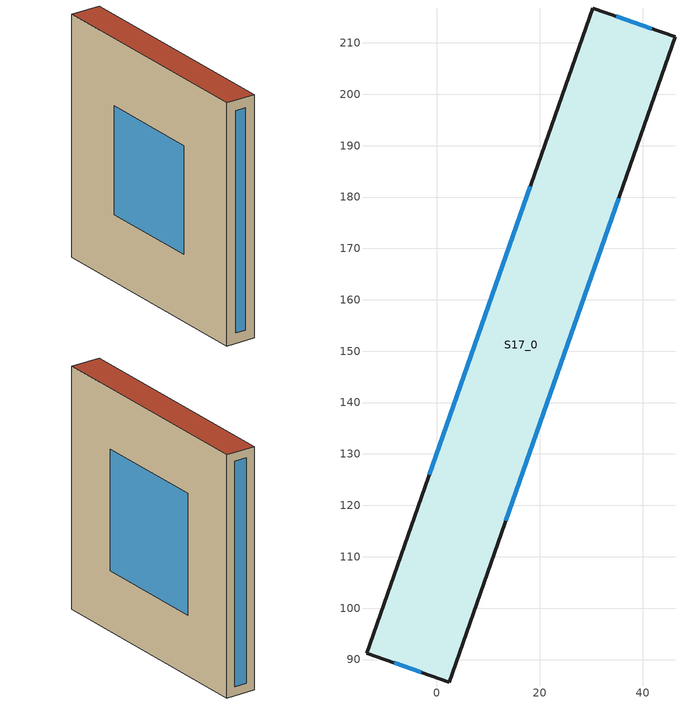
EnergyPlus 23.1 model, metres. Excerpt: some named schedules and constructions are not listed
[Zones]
S17_0
 floor ground (S17_0:f3UnderGroundSlabCF): -13.67,91.26 30.32,216.77 46.36,211.15 2.38,85.64 z-40.79
 wall outside (90.1-2019 Nonresidential CZ 0 Exterior Wall (Mass)): 46.36,211.15 30.32,216.77 -13.67,91.26 2.38,85.64 46.36,211.15 z-40.79:92.21
 window (90.1-2019 Nonresidential CZ 0 Glazing (Operable)): 41.8,212.75 34.88,215.18 z-35.96:87.37; -8.28,89.37 -3.01,87.52 z-35.08:86.5; 18.16,182.08 -1.51,125.95 z-4.03:55.45; 13.37,117.01 35.37,179.77 z-7.54:58.96
 roof outside (90.1-2019 Nonresidential CZ 0 Exterior Roof (Mass)): 30.32,216.77 -13.67,91.26 2.38,85.64 46.36,211.15 z92.21
[Schedule:Day:Hourly]
be5be84a-766d-401a-81e2-b4fcbafea855: Fraction, 1, 1, 1, 1, 1, 1, 0, 0, 1, 1, 1, 0, 0, 1, 1, 1, 1, 1, 1, 1, 1, 1, 1, 1
8712eee0-404e-4321-86fc-2fab5af1df95: Fraction, 1, 0, 0, 0, 0, 0, 1, 0, 0, 0, 0, 1, 1, 1, 1, 1, 1, 1, 1, 1, 1, 1, 1, 1
f50c5f85-8bf2-400d-995b-9f336467659d: Fraction, 1, 1, 1, 0, 1, 0, 0, 1, 1, 1, 1, 0, 1, 0, 0, 0, 0, 0, 0, 1, 1, 1, 1, 1
8efc6617-0a14-4e2a-ad5c-2a6064d475ce: Fraction, 1, 1, 1, 0, 0, 0, 1, 1, 1, 1, 1, 1, 0, 0, 0, 0, 1, 1, 1, 1, 1, 1, 1, 1
e9ffeb0e-5e74-460b-9b0d-1a75f276f782: Fraction, 1, 0, 0, 0, 0, 1, 0, 0, 1, 1, 1, 0, 0, 0, 0, 0, 0, 0, 0, 1, 1, 1, 1, 1
dd520b65-aea7-4648-80dd-9b3e181c3951: Fraction, 1, 1, 0, 0, 0, 1, 1, 0, 1, 1, 0, 0, 0, 0, 0, 0, 0, 0, 0, 0, 1, 1, 1, 1
ed2dd2a0-4705-45d9-b366-4dd800bf9cce: Fraction, 1, 1, 1, 1, 1, 1, 1, 0, 1, 1, 0, 0, 0, 0, 0, 0, 1, 0, 0, 0, 0, 0, 1, 1
b831ff56-2d01-488d-9154-288df4592700: Fraction, 1, 1, 1, 1, 1, 1, 1, 1, 1, 0, 1, 0, 0, 0, 1, 1, 1, 1, 1, 1, 1, 1, 0, 0
f29f44c4-4c75-40a4-9214-85368da843e1: Fraction, 0, 0, 0, 0, 0, 0, 0, 0, 0, 1, 0, 1, 1, 0, 1, 1, 1, 1, 1, 0, 1, 1, 1, 0
236b3a5a-3e62-4cd8-a473-3beb26d3bb48: Fraction, 0, 0, 0, 0, 0, 0, 0, 0, 1, 1, 1, 0, 0, 0, 1, 1, 0, 0, 1, 1, 1, 1, 1, 0
8f973ea8-d3f0-47fa-a712-8b8124f2095f: Fraction, 1, 1, 1, 1, 1, 1, 1, 1, 1, 1, 0, 1, 0, 0, 0, 1, 1, 1, 1, 1, 1, 1, 1, 1
e17d3aff-b1fd-4cc1-a7e0-ffb300b27aef: Fraction, 1, 0, 0, 0, 0, 0, 0, 0, 0, 1, 0, 0, 0, 0, 0, 1, 1, 1, 1, 0, 1, 0, 0, 0
f745b0d0-a055-482f-a1e4-9e99ad588fbd: Fraction, 1, 1, 1, 1, 0, 0, 0, 0, 0, 0, 0, 1, 1, 1, 1, 1, 1, 1, 0, 1, 1, 1, 1, 1
74e189e6-b24c-40f0-8b5c-6e5a5149dca1: Fraction, 1, 0, 1, 1, 0, 1, 1, 0, 1, 1, 0, 0, 0, 1, 1, 0, 1, 1, 1, 1, 1, 1, 1, 1
1c2463e0-c47e-4629-a3c2-c36db15e1af8: Fraction, 1, 1, 1, 1, 0, 0, 0, 0, 1, 1, 0, 0, 1, 1, 1, 1, 1, 1, 1, 1, 1, 1, 1, 1
50f5adca-142b-4f93-abbb-3dc690b59aa2: Fraction, 1, 1, 1, 1, 1, 0, 1, 1, 1, 0, 1, 0, 0, 0, 0, 0, 1, 1, 1, 1, 1, 1, 1, 0
985561fa-b3b8-4bb9-82db-366112689a19: Fraction, 0, 0, 0, 0, 0, 0, 0, 0, 1, 0, 0, 0, 0, 0, 0, 0, 1, 1, 1, 1, 1, 1, 1, 1
036ace8c-e2c6-4d0f-9ee7-9a7e737f3e99: Fraction, 1, 1, 1, 1, 1, 1, 1, 1, 1, 0, 0, 0, 0, 0, 0, 1, 1, 1, 1, 1, 1, 1, 1, 1
af250eb4-ab39-4f93-8ee1-c149dbe89c17: Fraction, 1, 0, 1, 1, 0, 0, 0, 0, 1, 0, 0, 0, 0, 0, 0, 0, 0, 0, 1, 1, 1, 1, 1, 1
1559ebaf-3d23-4139-b2e9-8c481f0e7c14: Fraction, 1, 1, 0, 0, 0, 0, 0, 0, 1, 1, 1, 1, 1, 0, 1, 0, 0, 1, 1, 1, 1, 1, 1, 1
e0aec5a3-1b72-4e6b-afbb-2fc763c44da1: Fraction, 1, 1, 0, 0, 0, 0, 0, 0, 0, 0, 1, 1, 1, 1, 1, 1, 1, 1, 1, 1, 0, 1, 1, 1
f4597424-6154-4ca2-96ff-321031db2599: Fraction, 0, 0, 0, 0, 0, 1, 1, 1, 1, 1, 1, 0, 0, 0, 0, 0, 0, 1, 1, 1, 1, 1, 1, 1
b671d1a5-2d69-4804-8a70-06291134641a: Fraction, 1, 0, 0, 0, 0, 0, 0, 1, 1, 1, 1, 1, 1, 1, 1, 1, 0, 0, 0, 0, 0, 0, 0, 0
3afea486-2583-4550-94fb-fdb7084e117b: Fraction, 1, 0, 1, 1, 0, 1, 1, 1, 1, 1, 1, 1, 0, 1, 1, 1, 1, 1, 1, 1, 1, 1, 1, 1
2c943585-45a3-44fd-9bfa-927e39befbb2: Fraction, 1, 0, 0, 0, 0, 0, 0, 0, 0, 0, 1, 1, 1, 1, 1, 0, 0, 1, 1, 1, 1, 1, 1, 1
f0d82c88-69e3-4069-81b6-852a321f0d2e: Fraction, 0, 0, 0, 1, 0, 0, 0, 0, 1, 1, 0, 0, 0, 0, 0, 0, 0, 0, 1, 1, 1, 1, 1, 1
8ad3db3a-c393-4c17-8ab3-9f8a9cd223e8: Fraction, 1, 0, 1, 1, 1, 1, 1, 1, 1, 1, 0, 1, 1, 1, 0, 0, 0, 0, 0, 1, 1, 1, 1, 0
64775ce5-51f6-479d-936c-666da4c0e263: Fraction, 0, 0, 0, 0, 0, 1, 0, 0, 0, 1, 1, 1, 1, 0, 0, 1, 1, 1, 1, 1, 1, 1, 1, 0
467233ab-17b9-46ed-b333-470cf25a3b61: Fraction, 0, 0, 0, 0, 0, 0, 1, 1, 1, 1, 1, 0, 0, 0, 0, 0, 0, 1, 1, 1, 1, 1, 1, 1
400fbd89-6a9a-4f3f-b961-96aebd289ffe: Fraction, 1, 0, 0, 0, 0, 0, 0, 1, 1, 1, 1, 0, 0, 0, 0, 1, 1, 1, 1, 1, 1, 1, 1, 1
f2f22715-208d-480c-bc34-0e05d9e07550: Fraction, 1, 1, 0, 0, 0, 0, 0, 1, 1, 1, 0, 0, 0, 0, 1, 1, 1, 1, 1, 1, 1, 1, 1, 1
d7d4fcac-1618-4ffc-910c-99a80cf8ea90: Fraction, 0, 0, 0, 0, 0, 0, 0, 1, 1, 0, 0, 0, 1, 1, 1, 1, 1, 1, 1, 1, 1, 1, 1, 1
6d467089-60c1-48d7-b5e6-d764d023333e: Fraction, 0, 0, 0, 0, 0, 0, 0, 0, 1, 0, 0, 1, 1, 1, 0, 0, 1, 1, 1, 1, 1, 1, 1, 1
e193737e-c004-4530-8a46-aeac849c8fda: Fraction, 1, 1, 1, 0, 0, 0, 1, 1, 1, 0, 0, 0, 0, 0, 0, 0, 0, 0, 1, 1, 1, 1, 1, 1
4fca6940-469e-4616-a284-faedae0a86b0: Fraction, 1, 1, 1, 1, 1, 1, 1, 0, 0, 0, 0, 1, 1, 1, 1, 1, 1, 1, 1, 1, 1, 1, 1, 0
933d718d-a17e-42a0-a095-e51b434c67a3: Fraction, 0, 0, 0, 0, 0, 0, 0, 0, 1, 1, 1, 0, 0, 0, 0, 1, 1, 1, 0, 0, 0, 0, 0, 0
e26969a6-b844-423a-8de8-f05bae88bc7f: Fraction, 0, 0, 0, 0, 0, 0, 0, 0, 0, 0, 0, 0, 0, 0, 0, 1, 1, 1, 1, 0, 0, 0, 1, 0
6f99fe73-5a6b-4cd7-9699-fe41b9b4fdb1: Fraction, 0, 0, 0, 0, 0, 0, 0, 0, 1, 1, 0, 0, 1, 0, 1, 1, 1, 1, 1, 1, 1, 1, 1, 0
d31861b0-2c0d-444b-bbe2-dcfba0b70559: Fraction, 0, 0, 0, 0, 0, 0, 0, 1, 1, 1, 0, 1, 1, 1, 1, 1, 1, 1, 1, 0, 0, 0, 0, 0
44c12b3d-d4a0-473f-af46-3b3ba23a5a72: Fraction, 0, 0, 0, 0, 0, 1, 1, 1, 1, 1, 0, 0, 0, 0, 0, 0, 0, 1, 1, 1, 1, 1, 1, 1
edb50731-ecd9-4187-b2f2-7591e84682a3: Fraction, 0, 0, 0, 0, 0, 0, 0, 0, 0, 0, 1, 1, 1, 1, 1, 1, 0, 1, 1, 1, 1, 1, 1, 1
dbdb7627-30c7-42a3-b13c-dc2dc4ad6f68: Fraction, 0, 0, 0, 0, 0, 0, 0, 0, 0, 0, 0, 0, 1, 1, 1, 1, 1, 1, 1, 1, 1, 0, 0, 0
4cea222c-acbf-483a-a854-c9ae00a703bd: Fraction, 0, 0, 0, 0, 0, 0, 0, 1, 1, 1, 0, 0, 0, 0, 0, 0, 0, 1, 1, 1, 1, 0, 0, 0
96287ec3-835f-49f9-9695-d3bb7075f5fa: Fraction, 0, 0, 0, 0, 0, 0, 0, 0, 1, 1, 0, 0, 0, 0, 1, 0, 0, 0, 0, 0, 0, 0, 0, 0
9f6f4aa2-a0df-4436-86a6-cf55351a6b03: Fraction, 0, 0, 0, 0, 0, 0, 0, 0, 0, 1, 1, 1, 1, 0, 1, 1, 1, 1, 1, 1, 1, 1, 1, 1
329b9bb8-79bf-4755-863b-a99b57634229: Fraction, 0, 0, 0, 0, 0, 0, 0, 0, 1, 0, 0, 0, 0, 0, 0, 0, 0, 1, 0, 0, 0, 0, 0, 0
85756e39-209f-4d62-96e1-c15adcc0d110: Fraction, 0, 0, 0, 0, 0, 0, 0, 0, 1, 1, 0, 0, 0, 0, 0, 0, 1, 1, 1, 1, 1, 1, 0, 0
cf1da3c6-321d-4a6b-8af2-95262897b228: Fraction, 0, 0, 0, 0, 0, 0, 0, 1, 1, 1, 0, 0, 0, 1, 1, 1, 1, 0, 0, 0, 0, 0, 0, 0
001355dc-0c9d-452f-a199-877305320c6a: Fraction, 0, 0, 0, 0, 0, 0, 0, 0, 1, 1, 0, 0, 0, 0, 0, 0, 0, 1, 1, 1, 1, 1, 1, 0
cfbe6a16-78f1-474a-8cc6-5fd69820ab00: Fraction, 0, 0, 0, 0, 1, 0, 0, 1, 1, 1, 1, 0, 0, 0, 0, 0, 1, 1, 1, 1, 1, 1, 1, 1
3b3e01ca-0117-4fcc-b841-a6c252759f2a: Fraction, 1, 1, 1, 1, 1, 0, 0, 0, 1, 1, 1, 1, 1, 0, 1, 1, 1, 1, 1, 1, 1, 1, 1, 1
2f84931d-97e8-4039-b7ee-3bc8e6d3ee7f: Fraction, 0, 0, 0, 0, 0, 0, 0, 0, 1, 1, 0, 0, 0, 0, 1, 1, 1, 1, 1, 1, 1, 1, 1, 1
3c421ea3-05dc-4a9a-b2e8-f541aad9510c: Fraction, 1, 1, 1, 1, 1, 1, 1, 0, 1, 1, 1, 1, 1, 0, 1, 1, 1, 1, 1, 1, 1, 1, 0, 0
5f3b531b-a65b-4ba6-9ae6-bd3fa6683878: Fraction, 0, 0, 0, 0, 0, 0, 0, 0, 1, 1, 1, 0, 1, 1, 1, 1, 1, 1, 1, 1, 1, 0, 0, 0
98e16f1b-b9c2-4df9-960e-1da2fcac8736: Fraction, 0, 0, 0, 0, 0, 0, 0, 0, 1, 1, 1, 1, 0, 0, 0, 1, 1, 1, 1, 1, 1, 1, 0, 0
67f4b09b-04ed-4458-87ac-27ae710c4644: Fraction, 0, 0, 0, 0, 0, 0, 0, 0, 0, 1, 1, 1, 0, 0, 1, 1, 1, 1, 1, 0, 0, 0, 0, 0
d3c0964f-abe3-4197-bd42-60dc30725a15: Fraction, 0, 0, 0, 0, 0, 0, 0, 0, 1, 0, 1, 1, 0, 0, 0, 0, 0, 0, 0, 0, 0, 0, 0, 0
6d196519-915d-44e8-bef6-4e7820e91310: Fraction, 0, 0, 0, 0, 0, 0, 0, 0, 1, 1, 0, 1, 1, 1, 1, 1, 1, 1, 0, 0, 0, 0, 0, 0
ab3ab5c6-cdb9-4f25-9e36-9b180251c96d: Fraction, 0, 0, 0, 0, 0, 0, 0, 0, 0, 1, 1, 1, 1, 0, 1, 1, 1, 1, 0, 0, 0, 0, 0, 0
a960b0a7-ee56-4169-bf5c-2b172a969311: Fraction, 0, 0, 0, 0, 0, 0, 0, 0, 0, 1, 1, 1, 0, 1, 1, 1, 1, 1, 1, 1, 1, 1, 1, 0
f7653263-9cb9-40a3-b347-333394554e07: Fraction, 0, 0, 0, 0, 0, 0, 0, 0, 0, 1, 1, 1, 0, 0, 0, 0, 1, 0, 0, 0, 0, 0, 0, 0
83a2e5a3-8d66-4e38-acb3-6b4cbfb2f760: Fraction, 0, 0, 0, 0, 0, 0, 0, 0, 1, 1, 0, 0, 1, 1, 1, 1, 0, 0, 0, 0, 0, 0, 0, 0
6e75f2a5-1717-4f66-bdfb-14e74839c568: Fraction, 0, 0, 0, 0, 0, 0, 0, 0, 1, 1, 1, 1, 0, 0, 0, 0, 0, 0, 0, 0, 0, 0, 0, 0
17a86043-249f-4e08-9b7f-c6febccc7259: Fraction, 0, 0, 0, 0, 0, 0, 0, 0, 1, 1, 1, 1, 1, 1, 1, 0, 0, 0, 0, 0, 0, 0, 0, 0
25eac55b-ee60-452b-9dbe-0bc5cebfb323: Fraction, 0, 0, 0, 0, 0, 0, 0, 0, 0, 0, 0, 0, 0, 0, 0, 1, 1, 1, 0, 0, 0, 0, 0, 0
acc2b245-3d8f-49b9-ad86-4034df56adf4: Fraction, 0, 0, 0, 0, 0, 0, 0, 0, 1, 0, 0, 0, 0, 0, 0, 0, 0, 0, 0, 0, 0, 0, 0, 0
2fdb59e5-a4e1-4dc9-a10a-ce3436e4fa1e: Fraction, 0, 0, 0, 0, 0, 0, 0, 0, 0, 1, 1, 1, 1, 1, 1, 1, 0, 0, 1, 1, 1, 1, 0, 0
4829eeac-7c87-4958-a49a-8a27e8abc40b: Fraction, 0, 0, 0, 0, 0, 0, 0, 1, 1, 1, 0, 0, 0, 0, 0, 0, 0, 1, 1, 1, 1, 1, 1, 1
3a2d8f03-20a7-4868-8488-651e13e25f10: Fraction, 1, 0, 0, 0, 0, 0, 0, 0, 1, 1, 0, 1, 0, 0, 0, 1, 1, 1, 1, 1, 1, 1, 1, 0
85bb2c3c-e1e9-49a9-9c9f-dd179637a717: Fraction, 0, 0, 0, 0, 0, 0, 0, 0, 1, 1, 1, 0, 0, 0, 1, 1, 1, 0, 0, 0, 0, 0, 0, 0
87c1a482-6570-4839-a34d-419b1d4c86f5: Fraction, 0, 0, 0, 0, 0, 0, 0, 0, 1, 1, 0, 0, 0, 0, 0, 0, 0, 0, 1, 1, 1, 1, 0, 0
e92e6a11-b13c-4078-8eac-6a77fca79159: Fraction, 0, 0, 0, 0, 0, 0, 0, 0, 1, 1, 0, 1, 1, 1, 0, 0, 0, 0, 0, 0, 0, 0, 0, 0
de4c41c6-8472-4a7a-b3e7-ab9671e58963: Fraction, 0, 0, 0, 0, 0, 0, 0, 0, 1, 1, 1, 0, 0, 1, 1, 1, 1, 1, 1, 1, 0, 0, 0, 0
9aebc4d0-26e0-4a05-951b-712c09e630cd: Fraction, 0, 0, 0, 0, 0, 0, 0, 0, 1, 1, 0, 0, 0, 0, 1, 1, 0, 1, 1, 1, 1, 0, 0, 0
d607d840-65f3-443d-aecd-4b0e159aa238: Fraction, 0, 0, 0, 0, 0, 0, 0, 0, 0, 1, 0, 0, 0, 0, 0, 0, 0, 1, 1, 1, 1, 1, 0, 0
704ba9f1-b580-4d20-9e91-3d9c12dd0f36: Fraction, 0, 0, 0, 0, 0, 0, 0, 0, 1, 1, 0, 0, 0, 1, 0, 0, 1, 1, 0, 0, 0, 0, 0, 0
fbc41778-4111-4c45-ab1c-90cc42a09862: Fraction, 0, 0, 0, 0, 0, 0, 0, 0, 0, 1, 1, 1, 1, 0, 1, 1, 1, 1, 1, 1, 1, 0, 0, 0
9b5b3100-4b02-47d0-bce3-d94fa52f08f7: Fraction, 0, 0, 0, 0, 0, 0, 0, 0, 1, 1, 1, 0, 0, 0, 0, 1, 1, 1, 1, 1, 1, 1, 1, 1
ce00610e-a32a-4ece-b26e-120aa42c7228: Fraction, 1, 0, 0, 0, 0, 0, 0, 1, 1, 1, 0, 0, 0, 0, 1, 1, 1, 1, 1, 1, 0, 0, 0, 1
6737b8d2-f567-4d34-99d2-f4ad80a52468: Fraction, 1, 1, 1, 1, 1, 1, 1, 1, 1, 1, 1, 0, 0, 1, 1, 0, 1, 1, 1, 1, 1, 1, 1, 1
084ceae8-8b00-4660-976d-57e44b0cd5e7: Fraction, 1, 1, 1, 1, 1, 1, 1, 1, 1, 1, 1, 0, 0, 0, 0, 1, 1, 1, 1, 1, 1, 1, 1, 1
de16a74b-8da1-4d14-a032-3af18f43bd55: Fraction, 1, 1, 1, 1, 1, 1, 1, 1, 1, 1, 1, 0, 1, 1, 1, 1, 1, 1, 1, 1, 1, 1, 1, 1
c3097590-644c-41fd-9569-c0059c91166c: Fraction, 1, 1, 1, 1, 0, 1, 1, 1, 1, 1, 1, 0, 0, 0, 1, 1, 1, 1, 1, 1, 1, 1, 1, 1
e30310f3-81ec-459c-9faa-30047b0ae1af: Fraction, 1, 1, 1, 1, 0, 1, 1, 1, 1, 1, 1, 0, 0, 0, 1, 0, 0, 0, 1, 1, 0, 0, 0, 0
a76dce38-3209-42e0-b7ba-c4b8023e9346: Fraction, 0, 0, 0, 1, 0, 0, 0, 0, 1, 0, 0, 0, 0, 0, 0, 0, 0, 0, 0, 0, 0, 0, 0, 0
d887af66-3536-4834-bc5d-0baeb41215c9: Fraction, 0, 0, 0, 0, 0, 0, 0, 0, 0, 1, 1, 1, 0, 0, 1, 1, 0, 0, 0, 0, 0, 0, 0, 0
3f709877-ca24-4eac-a6bc-b89a9bb1e5b0: Fraction, 0, 0, 0, 0, 0, 0, 0, 0, 0, 1, 1, 0, 0, 1, 0, 1, 0, 0, 1, 0, 1, 1, 0, 1
2a04d83a-0448-47be-a510-ff10fa25223e: Fraction, 1, 0, 0, 0, 0, 0, 0, 0, 0, 0, 0, 0, 0, 1, 1, 1, 1, 1, 1, 1, 0, 0, 0, 0
141a5f00-de8e-43ea-a320-b35ca03feaf6: Fraction, 0, 0, 0, 0, 0, 0, 0, 0, 0, 0, 0, 0, 1, 1, 1, 1, 1, 1, 1, 0, 0, 0, 0, 0
1be3a314-f64a-41b9-9b82-cdeb1f3612ab: Fraction, 0, 0, 0, 0, 0, 0, 0, 0, 0, 0, 0, 0, 0, 0, 1, 0, 0, 0, 1, 0, 0, 0, 0, 0
e8899921-19ed-4b59-abe1-781bdcf05ea4: Fraction, 0, 0, 0, 0, 0, 0, 0, 0, 0, 1, 1, 1, 1, 1, 1, 1, 1, 1, 1, 1, 0, 0, 0, 0
920b140d-c558-48a4-b198-0b9693440f3c: Fraction, 0, 0, 0, 0, 0, 0, 0, 0, 1, 1, 1, 1, 0, 0, 0, 0, 1, 1, 1, 1, 1, 1, 0, 1
33009ea6-02d0-4185-8cfe-981264cebca3: Fraction, 0, 0, 0, 0, 0, 0, 0, 0, 0, 0, 1, 0, 0, 0, 0, 1, 1, 1, 1, 1, 0, 0, 0, 1
4ce3d1fc-0161-40da-9a8b-38a71a0e1ad9: Fraction, 0, 0, 0, 0, 0, 0, 0, 0, 0, 1, 1, 1, 1, 0, 0, 0, 0, 0, 0, 0, 0, 0, 0, 0
c2c7da96-472e-4291-bc3e-9cf49859e87a: Fraction, 0, 0, 0, 0, 0, 0, 0, 0, 0, 0, 1, 1, 1, 1, 1, 1, 1, 0, 1, 0, 0, 0, 0, 0
edd05a41-e019-4b9b-b93f-d20d6fc79ab3: Fraction, 0, 0, 0, 0, 0, 0, 0, 0, 1, 1, 1, 1, 0, 1, 0, 1, 0, 0, 0, 0, 1, 0, 0, 0
ce7753f5-cce8-4b4b-915a-e604bb3164cb: Fraction, 0, 0, 0, 0, 0, 0, 0, 0, 1, 1, 1, 1, 0, 1, 1, 1, 1, 1, 1, 1, 1, 0, 0, 0
59236d2b-73d4-4188-a274-12928467ce5b: Fraction, 0, 0, 0, 0, 0, 0, 0, 0, 1, 1, 1, 0, 1, 0, 0, 1, 1, 1, 1, 1, 1, 1, 1, 0
6081d968-d7ff-45b7-be75-8165c582db9b: Fraction, 0, 0, 1, 1, 0, 0, 1, 0, 1, 1, 1, 1, 0, 1, 1, 1, 1, 1, 1, 1, 1, 1, 1, 1
7c0725e3-9913-4fe2-876b-67c571e020ed: Fraction, 1, 1, 0, 1, 1, 1, 0, 1, 1, 1, 1, 1, 1, 0, 0, 1, 1, 1, 1, 1, 1, 1, 1, 1
1d88526b-adae-4e78-8894-d935f60a73ab: Fraction, 1, 1, 1, 1, 1, 1, 1, 1, 1, 1, 1, 0, 0, 0, 0, 0, 1, 1, 1, 1, 1, 1, 0, 1
b2493e04-3c68-4a53-b039-0fe1365f87c3: Fraction, 0, 0, 1, 1, 0, 1, 1, 0, 1, 1, 1, 0, 0, 0, 0, 1, 1, 1, 1, 1, 1, 1, 1, 1
dbe4a0a7-0a0c-4a06-b6b1-43fffc713dd4: Fraction, 1, 0, 1, 0, 0, 0, 0, 0, 1, 1, 1, 0, 0, 0, 0, 0, 1, 1, 1, 1, 1, 1, 1, 1
97747ef6-9000-4a3b-9dc8-e5795c20cec8: Fraction, 1, 0, 0, 0, 0, 0, 0, 0, 1, 1, 1, 1, 0, 0, 0, 0, 1, 1, 1, 1, 1, 1, 1, 1
1de4bbb1-2ca0-4796-8eb3-9f55224dc10d: Fraction, 1, 1, 1, 0, 0, 1, 1, 0, 1, 1, 1, 0, 0, 0, 0, 0, 1, 1, 1, 1, 1, 1, 1, 1
5d938de8-fe3e-4f5b-a9df-bb3d1125d439: Fraction, 1, 0, 0, 0, 0, 1, 1, 0, 1, 1, 1, 1, 1, 1, 1, 1, 1, 1, 1, 1, 1, 1, 0, 0
[Schedule:Year]
NECB-D-Thermostat Setpoint-Heating: Temperature, NECB-D-Thermostat Setpoint-Heating_0, 1, 1, 1, 7, NECB-D-Thermostat Setpoint-Heating_1, 1, 8, 1, 14, NECB-D-Thermostat Setpoint-Heating_2, 1, 15, 1, 21, NECB-D-Thermostat Setpoint-Heating_3, 1, 22, 1, 28, NECB-D-Thermostat Setpoint-Heating_4, 1, 29, 2, 4, NECB-D-Thermostat Setpoint-Heating_5, 2, 5, 2, 11, NECB-D-Thermostat Setpoint-Heating_6, 2, 12, 2, 18, NECB-D-Thermostat Setpoint-Heating_7, 2, 19, 2, 25, NECB-D-Thermostat Setpoint-Heating_8, 2, 26, 3, 4, NECB-D-Thermostat Setpoint-Heating_9, 3, 5, 3, 11, NECB-D-Thermostat Setpoint-Heating_10, 3, 12, 3, 18, NECB-D-Thermostat Setpoint-Heating_11, 3, 19, 3, 25, NECB-D-Thermostat Setpoint-Heating_12, 3, 26, 4, 1, NECB-D-Thermostat Setpoint-Heating_13, 4, 2, 4, 8, NECB-D-Thermostat Setpoint-Heating_14, 4, 9, 4, 15, NECB-D-Thermostat Setpoint-Heating_15, 4, 16, 4, 22, NECB-D-Thermostat Setpoint-Heating_16, 4, 23, 4, 29, NECB-D-Thermostat Setpoint-Heating_17, 4, 30, 5, 6, NECB-D-Thermostat Setpoint-Heating_18, 5, 7, 5, 13, NECB-D-Thermostat Setpoint-Heating_19, 5, 14, 5, 20, NECB-D-Thermostat Setpoint-Heating_20, 5, 21, 5, 27, NECB-D-Thermostat Setpoint-Heating_21, 5, 28, 6, 3, NECB-D-Thermostat Setpoint-Heating_22, 6, 4, 6, 10, NECB-D-Thermostat Setpoint-Heating_23, 6, 11, 6, 17, NECB-D-Thermostat Setpoint-Heating_24, 6, 18, 6, 24, NECB-D-Thermostat Setpoint-Heating_25, 6, 25, 7, 1, NECB-D-Thermostat Setpoint-Heating_26, 7, 2, 7, 8, NECB-D-Thermostat Setpoint-Heating_27, 7, 9, 7, 15, NECB-D-Thermostat Setpoint-Heating_28, 7, 16, 7, 22, NECB-D-Thermostat Setpoint-Heating_29, 7, 23, 7, 29, NECB-D-Thermostat Setpoint-Heating_30, 7, 30, 8, 5, NECB-D-Thermostat Setpoint-Heating_31, 8, 6, 8, 12, NECB-D-Thermostat Setpoint-Heating_32, 8, 13, 8, 19, NECB-D-Thermostat Setpoint-Heating_33, 8, 20, 8, 26, NECB-D-Thermostat Setpoint-Heating_34, 8, 27, 9, 2, NECB-D-Thermostat Setpoint-Heating_35, 9, 3, 9, 9, NECB-D-Thermostat Setpoint-Heating_36, 9, 10, 9, 16, NECB-D-Thermostat Setpoint-Heating_37, 9, 17, 9, 23, NECB-D-Thermostat Setpoint-Heating_38, 9, 24, 9, 30, NECB-D-Thermostat Setpoint-Heating_39, 10, 1, 10, 7, NECB-D-Thermostat Setpoint-Heating_40, 10, 8, 10, 14, NECB-D-Thermostat Setpoint-Heating_41, 10, 15, 10, 21, NECB-D-Thermostat Setpoint-Heating_42, 10, 22, 10, 28, NECB-D-Thermostat Setpoint-Heating_43, 10, 29, 11, 4, NECB-D-Thermostat Setpoint-Heating_44, 11, 5, 11, 11, NECB-D-Thermostat Setpoint-Heating_45, 11, 12, 11, 18, NECB-D-Thermostat Setpoint-Heating_46, 11, 19, 11, 25, NECB-D-Thermostat Setpoint-Heating_47, 11, 26, 12, 2, NECB-D-Thermostat Setpoint-Heating_48, 12, 3, 12, 9, NECB-D-Thermostat Setpoint-Heating_49, 12, 10, 12, 16, NECB-D-Thermostat Setpoint-Heating_50, 12, 17, 12, 23, NECB-D-Thermostat Setpoint-Heating_51, 12, 24, 12, 30, NECB-D-Thermostat Setpoint-Heating_52, 12, 31, 12, 31
NECB-D-Thermostat Setpoint-Cooling: Temperature, NECB-D-Thermostat Setpoint-Cooling_0, 1, 1, 1, 7, NECB-D-Thermostat Setpoint-Cooling_1, 1, 8, 1, 14, NECB-D-Thermostat Setpoint-Cooling_2, 1, 15, 1, 21, NECB-D-Thermostat Setpoint-Cooling_3, 1, 22, 1, 28, NECB-D-Thermostat Setpoint-Cooling_4, 1, 29, 2, 4, NECB-D-Thermostat Setpoint-Cooling_5, 2, 5, 2, 11, NECB-D-Thermostat Setpoint-Cooling_6, 2, 12, 2, 18, NECB-D-Thermostat Setpoint-Cooling_7, 2, 19, 2, 25, NECB-D-Thermostat Setpoint-Cooling_8, 2, 26, 3, 4, NECB-D-Thermostat Setpoint-Cooling_9, 3, 5, 3, 11, NECB-D-Thermostat Setpoint-Cooling_10, 3, 12, 3, 18, NECB-D-Thermostat Setpoint-Cooling_11, 3, 19, 3, 25, NECB-D-Thermostat Setpoint-Cooling_12, 3, 26, 4, 1, NECB-D-Thermostat Setpoint-Cooling_13, 4, 2, 4, 8, NECB-D-Thermostat Setpoint-Cooling_14, 4, 9, 4, 15, NECB-D-Thermostat Setpoint-Cooling_15, 4, 16, 4, 22, NECB-D-Thermostat Setpoint-Cooling_16, 4, 23, 4, 29, NECB-D-Thermostat Setpoint-Cooling_17, 4, 30, 5, 6, NECB-D-Thermostat Setpoint-Cooling_18, 5, 7, 5, 13, NECB-D-Thermostat Setpoint-Cooling_19, 5, 14, 5, 20, NECB-D-Thermostat Setpoint-Cooling_20, 5, 21, 5, 27, NECB-D-Thermostat Setpoint-Cooling_21, 5, 28, 6, 3, NECB-D-Thermostat Setpoint-Cooling_22, 6, 4, 6, 10, NECB-D-Thermostat Setpoint-Cooling_23, 6, 11, 6, 17, NECB-D-Thermostat Setpoint-Cooling_24, 6, 18, 6, 24, NECB-D-Thermostat Setpoint-Cooling_25, 6, 25, 7, 1, NECB-D-Thermostat Setpoint-Cooling_26, 7, 2, 7, 8, NECB-D-Thermostat Setpoint-Cooling_27, 7, 9, 7, 15, NECB-D-Thermostat Setpoint-Cooling_28, 7, 16, 7, 22, NECB-D-Thermostat Setpoint-Cooling_29, 7, 23, 7, 29, NECB-D-Thermostat Setpoint-Cooling_30, 7, 30, 8, 5, NECB-D-Thermostat Setpoint-Cooling_31, 8, 6, 8, 12, NECB-D-Thermostat Setpoint-Cooling_32, 8, 13, 8, 19, NECB-D-Thermostat Setpoint-Cooling_33, 8, 20, 8, 26, NECB-D-Thermostat Setpoint-Cooling_34, 8, 27, 9, 2, NECB-D-Thermostat Setpoint-Cooling_35, 9, 3, 9, 9, NECB-D-Thermostat Setpoint-Cooling_36, 9, 10, 9, 16, NECB-D-Thermostat Setpoint-Cooling_37, 9, 17, 9, 23, NECB-D-Thermostat Setpoint-Cooling_38, 9, 24, 9, 30, NECB-D-Thermostat Setpoint-Cooling_39, 10, 1, 10, 7, NECB-D-Thermostat Setpoint-Cooling_40, 10, 8, 10, 14, NECB-D-Thermostat Setpoint-Cooling_41, 10, 15, 10, 21, NECB-D-Thermostat Setpoint-Cooling_42, 10, 22, 10, 28, NECB-D-Thermostat Setpoint-Cooling_43, 10, 29, 11, 4, NECB-D-Thermostat Setpoint-Cooling_44, 11, 5, 11, 11, NECB-D-Thermostat Setpoint-Cooling_45, 11, 12, 11, 18, NECB-D-Thermostat Setpoint-Cooling_46, 11, 19, 11, 25, NECB-D-Thermostat Setpoint-Cooling_47, 11, 26, 12, 2, NECB-D-Thermostat Setpoint-Cooling_48, 12, 3, 12, 9, NECB-D-Thermostat Setpoint-Cooling_49, 12, 10, 12, 16, NECB-D-Thermostat Setpoint-Cooling_50, 12, 17, 12, 23, NECB-D-Thermostat Setpoint-Cooling_51, 12, 24, 12, 30, NECB-D-Thermostat Setpoint-Cooling_52, 12, 31, 12, 31
CoolAvail_S17_0: Fraction, CoolAvail_S17_0_0, 1, 1, 1, 7, CoolAvail_S17_0_1, 1, 8, 1, 14, CoolAvail_S17_0_2, 1, 15, 1, 21, CoolAvail_S17_0_3, 1, 22, 1, 28, CoolAvail_S17_0_4, 1, 29, 2, 4, CoolAvail_S17_0_5, 2, 5, 2, 11, CoolAvail_S17_0_6, 2, 12, 2, 18, CoolAvail_S17_0_7, 2, 19, 2, 25, CoolAvail_S17_0_8, 2, 26, 3, 4, CoolAvail_S17_0_9, 3, 5, 3, 11, CoolAvail_S17_0_10, 3, 12, 3, 18, CoolAvail_S17_0_11, 3, 19, 3, 25, CoolAvail_S17_0_12, 3, 26, 4, 1, CoolAvail_S17_0_13, 4, 2, 4, 8, CoolAvail_S17_0_14, 4, 9, 4, 15, CoolAvail_S17_0_15, 4, 16, 4, 22, CoolAvail_S17_0_16, 4, 23, 4, 29, CoolAvail_S17_0_17, 4, 30, 5, 6, CoolAvail_S17_0_18, 5, 7, 5, 13, CoolAvail_S17_0_19, 5, 14, 5, 20, CoolAvail_S17_0_20, 5, 21, 5, 27, CoolAvail_S17_0_21, 5, 28, 6, 3, CoolAvail_S17_0_22, 6, 4, 6, 10, CoolAvail_S17_0_23, 6, 11, 6, 17, CoolAvail_S17_0_24, 6, 18, 6, 24, CoolAvail_S17_0_25, 6, 25, 7, 1, CoolAvail_S17_0_26, 7, 2, 7, 8, CoolAvail_S17_0_27, 7, 9, 7, 15, CoolAvail_S17_0_28, 7, 16, 7, 22, CoolAvail_S17_0_29, 7, 23, 7, 29, CoolAvail_S17_0_30, 7, 30, 8, 5, CoolAvail_S17_0_31, 8, 6, 8, 12, CoolAvail_S17_0_32, 8, 13, 8, 19, CoolAvail_S17_0_33, 8, 20, 8, 26, CoolAvail_S17_0_34, 8, 27, 9, 2, CoolAvail_S17_0_35, 9, 3, 9, 9, CoolAvail_S17_0_36, 9, 10, 9, 16, CoolAvail_S17_0_37, 9, 17, 9, 23, CoolAvail_S17_0_38, 9, 24, 9, 30, CoolAvail_S17_0_39, 10, 1, 10, 7, CoolAvail_S17_0_40, 10, 8, 10, 14, CoolAvail_S17_0_41, 10, 15, 10, 21, CoolAvail_S17_0_42, 10, 22, 10, 28, CoolAvail_S17_0_43, 10, 29, 11, 4, CoolAvail_S17_0_44, 11, 5, 11, 11, CoolAvail_S17_0_45, 11, 12, 11, 18, CoolAvail_S17_0_46, 11, 19, 11, 25, CoolAvail_S17_0_47, 11, 26, 12, 2, CoolAvail_S17_0_48, 12, 3, 12, 9, CoolAvail_S17_0_49, 12, 10, 12, 16, CoolAvail_S17_0_50, 12, 17, 12, 23, CoolAvail_S17_0_51, 12, 24, 12, 30, CoolAvail_S17_0_52, 12, 31, 12, 31
[Schedule:Week:Daily]
NECB-D-Thermostat Setpoint-Heating_0; NECB-D-Thermostat Setpoint-Heating_1; NECB-D-Thermostat Setpoint-Heating_2; NECB-D-Thermostat Setpoint-Heating_3; NECB-D-Thermostat Setpoint-Heating_4; NECB-D-Thermostat Setpoint-Heating_5; NECB-D-Thermostat Setpoint-Heating_6; NECB-D-Thermostat Setpoint-Heating_7; NECB-D-Thermostat Setpoint-Heating_8; NECB-D-Thermostat Setpoint-Heating_9; NECB-D-Thermostat Setpoint-Heating_10; NECB-D-Thermostat Setpoint-Heating_11; NECB-D-Thermostat Setpoint-Heating_12; NECB-D-Thermostat Setpoint-Heating_13; NECB-D-Thermostat Setpoint-Heating_14; NECB-D-Thermostat Setpoint-Heating_15; NECB-D-Thermostat Setpoint-Heating_16; NECB-D-Thermostat Setpoint-Heating_17; NECB-D-Thermostat Setpoint-Heating_18; NECB-D-Thermostat Setpoint-Heating_19; NECB-D-Thermostat Setpoint-Heating_20; NECB-D-Thermostat Setpoint-Heating_21; NECB-D-Thermostat Setpoint-Heating_22; NECB-D-Thermostat Setpoint-Heating_23; NECB-D-Thermostat Setpoint-Heating_24; NECB-D-Thermostat Setpoint-Heating_25; NECB-D-Thermostat Setpoint-Heating_26; NECB-D-Thermostat Setpoint-Heating_27; NECB-D-Thermostat Setpoint-Heating_28; NECB-D-Thermostat Setpoint-Heating_29; NECB-D-Thermostat Setpoint-Heating_30; NECB-D-Thermostat Setpoint-Heating_31; NECB-D-Thermostat Setpoint-Heating_32; NECB-D-Thermostat Setpoint-Heating_33; NECB-D-Thermostat Setpoint-Heating_34; NECB-D-Thermostat Setpoint-Heating_35; NECB-D-Thermostat Setpoint-Heating_36; NECB-D-Thermostat Setpoint-Heating_37; NECB-D-Thermostat Setpoint-Heating_38; NECB-D-Thermostat Setpoint-Heating_39; NECB-D-Thermostat Setpoint-Heating_40; NECB-D-Thermostat Setpoint-Heating_41; NECB-D-Thermostat Setpoint-Heating_42; NECB-D-Thermostat Setpoint-Heating_43; NECB-D-Thermostat Setpoint-Heating_44; NECB-D-Thermostat Setpoint-Heating_45; NECB-D-Thermostat Setpoint-Heating_46; NECB-D-Thermostat Setpoint-Heating_47; NECB-D-Thermostat Setpoint-Heating_48; NECB-D-Thermostat Setpoint-Heating_49; NECB-D-Thermostat Setpoint-Heating_50; NECB-D-Thermostat Setpoint-Heating_51: 1f46022c-dc35-4b1c-a5f3-48aafba85baa, 4879fb07-a0f9-4e92-8872-17b1081e4b79, 4879fb07-a0f9-4e92-8872-17b1081e4b79, 4879fb07-a0f9-4e92-8872-17b1081e4b79, 4879fb07-a0f9-4e92-8872-17b1081e4b79, 4879fb07-a0f9-4e92-8872-17b1081e4b79, 1f46022c-dc35-4b1c-a5f3-48aafba85baa, 1f46022c-dc35-4b1c-a5f3-48aafba85baa, 1f46022c-dc35-4b1c-a5f3-48aafba85baa, 1f46022c-dc35-4b1c-a5f3-48aafba85baa, 1f46022c-dc35-4b1c-a5f3-48aafba85baa, 1f46022c-dc35-4b1c-a5f3-48aafba85baa
NECB-D-Thermostat Setpoint-Heating_52: 1f46022c-dc35-4b1c-a5f3-48aafba85baa, 1f46022c-dc35-4b1c-a5f3-48aafba85baa, 1f46022c-dc35-4b1c-a5f3-48aafba85baa, 1f46022c-dc35-4b1c-a5f3-48aafba85baa, 1f46022c-dc35-4b1c-a5f3-48aafba85baa, 1f46022c-dc35-4b1c-a5f3-48aafba85baa, 1f46022c-dc35-4b1c-a5f3-48aafba85baa, 1f46022c-dc35-4b1c-a5f3-48aafba85baa, 1f46022c-dc35-4b1c-a5f3-48aafba85baa, 1f46022c-dc35-4b1c-a5f3-48aafba85baa, 1f46022c-dc35-4b1c-a5f3-48aafba85baa, 1f46022c-dc35-4b1c-a5f3-48aafba85baa
NECB-D-Thermostat Setpoint-Cooling_0; NECB-D-Thermostat Setpoint-Cooling_1; NECB-D-Thermostat Setpoint-Cooling_2; NECB-D-Thermostat Setpoint-Cooling_3; NECB-D-Thermostat Setpoint-Cooling_4; NECB-D-Thermostat Setpoint-Cooling_5; NECB-D-Thermostat Setpoint-Cooling_6; NECB-D-Thermostat Setpoint-Cooling_7; NECB-D-Thermostat Setpoint-Cooling_8; NECB-D-Thermostat Setpoint-Cooling_9; NECB-D-Thermostat Setpoint-Cooling_10; NECB-D-Thermostat Setpoint-Cooling_11; NECB-D-Thermostat Setpoint-Cooling_12; NECB-D-Thermostat Setpoint-Cooling_13; NECB-D-Thermostat Setpoint-Cooling_14; NECB-D-Thermostat Setpoint-Cooling_15; NECB-D-Thermostat Setpoint-Cooling_16; NECB-D-Thermostat Setpoint-Cooling_17; NECB-D-Thermostat Setpoint-Cooling_18; NECB-D-Thermostat Setpoint-Cooling_19; NECB-D-Thermostat Setpoint-Cooling_20; NECB-D-Thermostat Setpoint-Cooling_21; NECB-D-Thermostat Setpoint-Cooling_22; NECB-D-Thermostat Setpoint-Cooling_23; NECB-D-Thermostat Setpoint-Cooling_24; NECB-D-Thermostat Setpoint-Cooling_25; NECB-D-Thermostat Setpoint-Cooling_26; NECB-D-Thermostat Setpoint-Cooling_27; NECB-D-Thermostat Setpoint-Cooling_28; NECB-D-Thermostat Setpoint-Cooling_29; NECB-D-Thermostat Setpoint-Cooling_30; NECB-D-Thermostat Setpoint-Cooling_31; NECB-D-Thermostat Setpoint-Cooling_32; NECB-D-Thermostat Setpoint-Cooling_33; NECB-D-Thermostat Setpoint-Cooling_34; NECB-D-Thermostat Setpoint-Cooling_35; NECB-D-Thermostat Setpoint-Cooling_36; NECB-D-Thermostat Setpoint-Cooling_37; NECB-D-Thermostat Setpoint-Cooling_38; NECB-D-Thermostat Setpoint-Cooling_39; NECB-D-Thermostat Setpoint-Cooling_40; NECB-D-Thermostat Setpoint-Cooling_41; NECB-D-Thermostat Setpoint-Cooling_42; NECB-D-Thermostat Setpoint-Cooling_43; NECB-D-Thermostat Setpoint-Cooling_44; NECB-D-Thermostat Setpoint-Cooling_45; NECB-D-Thermostat Setpoint-Cooling_46; NECB-D-Thermostat Setpoint-Cooling_47; NECB-D-Thermostat Setpoint-Cooling_48; NECB-D-Thermostat Setpoint-Cooling_49; NECB-D-Thermostat Setpoint-Cooling_50; NECB-D-Thermostat Setpoint-Cooling_51: 33a40c0d-4940-46d6-9ed8-d980077da102, bb316713-af84-4eec-b4fe-3cd8a2147c88, bb316713-af84-4eec-b4fe-3cd8a2147c88, bb316713-af84-4eec-b4fe-3cd8a2147c88, bb316713-af84-4eec-b4fe-3cd8a2147c88, bb316713-af84-4eec-b4fe-3cd8a2147c88, 33a40c0d-4940-46d6-9ed8-d980077da102, 33a40c0d-4940-46d6-9ed8-d980077da102, 33a40c0d-4940-46d6-9ed8-d980077da102, 33a40c0d-4940-46d6-9ed8-d980077da102, 33a40c0d-4940-46d6-9ed8-d980077da102, 33a40c0d-4940-46d6-9ed8-d980077da102
NECB-D-Thermostat Setpoint-Cooling_52: 33a40c0d-4940-46d6-9ed8-d980077da102, 33a40c0d-4940-46d6-9ed8-d980077da102, 33a40c0d-4940-46d6-9ed8-d980077da102, 33a40c0d-4940-46d6-9ed8-d980077da102, 33a40c0d-4940-46d6-9ed8-d980077da102, 33a40c0d-4940-46d6-9ed8-d980077da102, 33a40c0d-4940-46d6-9ed8-d980077da102, 33a40c0d-4940-46d6-9ed8-d980077da102, 33a40c0d-4940-46d6-9ed8-d980077da102, 33a40c0d-4940-46d6-9ed8-d980077da102, 33a40c0d-4940-46d6-9ed8-d980077da102, 33a40c0d-4940-46d6-9ed8-d980077da102
CoolAvail_S17_0_0: 35e0ada2-1fee-451a-872b-049bc328d088, 22a1e51b-2093-4564-b5ed-ae6a32fcb6cb, 18ce9471-8bdb-489d-965b-bcdf2857541a, 93c71081-cbe4-4eb5-9f3c-f12a02c83db0, 1f044a77-4373-4b65-9cfa-418fe716a1c5, e560b093-007b-4360-b31a-7a0bf4edafff, 1ec8c980-b02c-47a4-9524-b203a8ab2c3e, 35e0ada2-1fee-451a-872b-049bc328d088, 35e0ada2-1fee-451a-872b-049bc328d088, 35e0ada2-1fee-451a-872b-049bc328d088, 35e0ada2-1fee-451a-872b-049bc328d088, 35e0ada2-1fee-451a-872b-049bc328d088
CoolAvail_S17_0_1: 324a820c-9e79-4287-9929-5af24269ea02, d2bd790c-733a-41eb-a348-2e58957206cc, b5ea207a-2cc6-4af2-9c60-944d1f007baf, 0fb9e873-759a-4ed1-94f3-fcd0b80e411f, 51f0ba7f-1edf-4522-935d-482393d8bc4a, c8a7d920-df9d-4fb4-8e97-aad656506ff0, bfbfc2df-fa15-438a-b2dd-40b7ea6d6a0b, 324a820c-9e79-4287-9929-5af24269ea02, 324a820c-9e79-4287-9929-5af24269ea02, 324a820c-9e79-4287-9929-5af24269ea02, 324a820c-9e79-4287-9929-5af24269ea02, 324a820c-9e79-4287-9929-5af24269ea02
CoolAvail_S17_0_2: c1428ebc-0e65-48db-aa2f-6f1fb31db145, ce9b52fa-82e4-48d7-84cb-e3e2f4bd7fa5, 51f0ba7f-1edf-4522-935d-482393d8bc4a, 281b3a77-3921-41c9-87cf-cd3cf9a1d6b3, 22a1e51b-2093-4564-b5ed-ae6a32fcb6cb, d03e1a2a-7fdf-4387-9508-896c8563ea3d, cbcab192-8069-4d34-910e-4223db92558d, c1428ebc-0e65-48db-aa2f-6f1fb31db145, c1428ebc-0e65-48db-aa2f-6f1fb31db145, c1428ebc-0e65-48db-aa2f-6f1fb31db145, c1428ebc-0e65-48db-aa2f-6f1fb31db145, c1428ebc-0e65-48db-aa2f-6f1fb31db145
CoolAvail_S17_0_3: 3374cfcf-e8ca-42e8-9193-67e36cd658cd, 9dc2f2c1-899f-4b0a-b792-ac2eeb1a4e6c, 13054b51-3002-4484-aeba-b371d14d3692, b5e365fb-09dc-4d87-84ea-0cbd151cd866, 019be431-dead-44d3-b7ce-a45f448d86cd, 35e0ada2-1fee-451a-872b-049bc328d088, ebf59084-486f-4765-8e31-6ab24806cde4, 3374cfcf-e8ca-42e8-9193-67e36cd658cd, 3374cfcf-e8ca-42e8-9193-67e36cd658cd, 3374cfcf-e8ca-42e8-9193-67e36cd658cd, 3374cfcf-e8ca-42e8-9193-67e36cd658cd, 3374cfcf-e8ca-42e8-9193-67e36cd658cd
CoolAvail_S17_0_4: 033443dd-be0d-481a-aa45-34e2afabf295, b004ddaf-2958-4d42-bbfd-c34962752437, 3118f7e2-22ff-41b2-8baa-8cf338a4d165, 76cfda5b-3bcf-4091-91b8-c7317ff53b3f, dbd1f11d-7d18-4399-a402-b57c5d01dad8, 5d715e94-220a-4c54-8f28-ad7d20c66552, b004ddaf-2958-4d42-bbfd-c34962752437, 033443dd-be0d-481a-aa45-34e2afabf295, 033443dd-be0d-481a-aa45-34e2afabf295, 033443dd-be0d-481a-aa45-34e2afabf295, 033443dd-be0d-481a-aa45-34e2afabf295, 033443dd-be0d-481a-aa45-34e2afabf295
CoolAvail_S17_0_5: 037c2644-b41a-454e-919a-2fa64f1a5a72, 73acdd30-99d9-4ef9-a6ab-29992fc131c9, 443bf915-bfa2-47cc-84e2-2f654a24a71c, 0c0459a7-d2ea-4bfe-a1a3-77e345ad8887, d0d65797-fe6b-4387-b5c4-f17f0428ef62, 4ca48648-d144-4590-a357-3cf62a8bad81, 6e51a55f-234d-41a8-9913-cb78d502f61b, 037c2644-b41a-454e-919a-2fa64f1a5a72, 037c2644-b41a-454e-919a-2fa64f1a5a72, 037c2644-b41a-454e-919a-2fa64f1a5a72, 037c2644-b41a-454e-919a-2fa64f1a5a72, 037c2644-b41a-454e-919a-2fa64f1a5a72
CoolAvail_S17_0_6: 6bc8c13f-a8d4-4816-8eb9-3ad649a8b2f3, 154ac6fe-8fb9-4f76-a37d-10a1e5069a27, 5bef0665-6dfe-4b99-a0bc-786cea2c9cba, 2f96a23a-caca-4fab-84d7-b9a738102c7e, bd2db91d-8010-46a7-ae1e-aebfe4473f82, 673fec01-a229-454e-ac97-ad268db4b5e5, 328e2f82-dc52-4c28-ab51-245193f499f0, 6bc8c13f-a8d4-4816-8eb9-3ad649a8b2f3, 6bc8c13f-a8d4-4816-8eb9-3ad649a8b2f3, 6bc8c13f-a8d4-4816-8eb9-3ad649a8b2f3, 6bc8c13f-a8d4-4816-8eb9-3ad649a8b2f3, 6bc8c13f-a8d4-4816-8eb9-3ad649a8b2f3
CoolAvail_S17_0_7: 64b10d7a-e558-4ecf-9322-4c9a06b41c83, b964e233-350c-48eb-b771-c4b9956ab54b, 036865c2-b0aa-43ea-a3ae-c8f8331be7ac, daed71a7-0610-444b-b81c-b24dffd950f6, fbaf94e2-5723-47b8-90b1-441a046a4278, 8228bc38-434b-4133-9937-87d82ad577f0, b951dc44-e536-41f1-b4d8-aab17108d7f9, 64b10d7a-e558-4ecf-9322-4c9a06b41c83, 64b10d7a-e558-4ecf-9322-4c9a06b41c83, 64b10d7a-e558-4ecf-9322-4c9a06b41c83, 64b10d7a-e558-4ecf-9322-4c9a06b41c83, 64b10d7a-e558-4ecf-9322-4c9a06b41c83
CoolAvail_S17_0_8: 104cd10c-28f3-48c2-aed0-745cf36fea65, d6b4219d-073c-4d59-80b7-35fc61c1e207, 401568ae-5745-4f16-bda9-d9aedd726401, 49ce4846-11b3-4de5-90ef-fc16ec9d5b6d, fcde42c5-a226-4b21-a0d2-13213f855b12, 542cb977-cef9-4e33-8f3a-5abd994fb8eb, e51780fd-68b9-485c-b53b-41d4aa329173, 104cd10c-28f3-48c2-aed0-745cf36fea65, 104cd10c-28f3-48c2-aed0-745cf36fea65, 104cd10c-28f3-48c2-aed0-745cf36fea65, 104cd10c-28f3-48c2-aed0-745cf36fea65, 104cd10c-28f3-48c2-aed0-745cf36fea65
CoolAvail_S17_0_9: 84655766-7118-4a80-a644-6c94a8cf6aa8, f23e91b1-e21c-4567-9c25-f2b87eda8942, e51780fd-68b9-485c-b53b-41d4aa329173, 2cbaec49-f577-4647-b3ed-73b7f9b900fd, f5d9dffc-fe21-496e-b55e-d684c3337099, bd5b1cea-c878-4f3e-aec0-c2ac0ba00ee3, 720da34d-5d68-461d-bdb9-e02285c661a7, 84655766-7118-4a80-a644-6c94a8cf6aa8, 84655766-7118-4a80-a644-6c94a8cf6aa8, 84655766-7118-4a80-a644-6c94a8cf6aa8, 84655766-7118-4a80-a644-6c94a8cf6aa8, 84655766-7118-4a80-a644-6c94a8cf6aa8
CoolAvail_S17_0_10: a4b975cc-a5df-49b6-abae-d9247bb6c1d3, e51780fd-68b9-485c-b53b-41d4aa329173, 05eb5a75-9c5d-4888-a75e-297719e52851, 3d478d37-2a01-4d7a-8394-87f420d4056f, bb5da403-a042-4ac0-830c-c49b77a5b3c6, 144b99c6-371d-4e34-96fd-79be05b5df0d, 101a4458-ffe6-4b53-8dd8-2467d667ba35, a4b975cc-a5df-49b6-abae-d9247bb6c1d3, a4b975cc-a5df-49b6-abae-d9247bb6c1d3, a4b975cc-a5df-49b6-abae-d9247bb6c1d3, a4b975cc-a5df-49b6-abae-d9247bb6c1d3, a4b975cc-a5df-49b6-abae-d9247bb6c1d3
CoolAvail_S17_0_11: e51780fd-68b9-485c-b53b-41d4aa329173, d3e8e271-9eeb-4542-a96c-283e1dd3b835, 6d3bdc77-4564-471a-929c-e30b6d66f166, 4dec3c6f-ebbe-4840-a156-b83b58bf089e, bcd3defc-df3e-4200-aec8-a559f004c132, a24f8b0f-d930-4ec6-852d-d49dbee14f27, a3c9ef1d-5eb3-489d-aa31-011d2b399981, e51780fd-68b9-485c-b53b-41d4aa329173, e51780fd-68b9-485c-b53b-41d4aa329173, e51780fd-68b9-485c-b53b-41d4aa329173, e51780fd-68b9-485c-b53b-41d4aa329173, e51780fd-68b9-485c-b53b-41d4aa329173
CoolAvail_S17_0_12: 40cf7150-3db1-49aa-a175-be7604a9d796, 597e3bcf-50a5-4cee-bcda-a732ee54fb23, 0c51b05c-c17b-42b0-8bf1-f191514907be, 70282c88-819a-4162-8587-557ea488a8a5, d17734a9-dc6c-469e-8905-0c99d4a1be19, 5952833e-0dd6-4ae0-bab6-279d1a92a5dd, 47d8ac42-281f-4586-a929-903761bdd1a7, 40cf7150-3db1-49aa-a175-be7604a9d796, 40cf7150-3db1-49aa-a175-be7604a9d796, 40cf7150-3db1-49aa-a175-be7604a9d796, 40cf7150-3db1-49aa-a175-be7604a9d796, 40cf7150-3db1-49aa-a175-be7604a9d796
CoolAvail_S17_0_13: 186611b7-1db5-4e3a-8355-d0dec1fedc26, 84098980-877e-4635-a828-91e21f81b511, 03b0116c-4688-4797-a88d-1b1f29f30a07, bd368ace-ef05-4c35-a01c-8a563ed94cf9, e1601026-7a88-4fbe-9fa2-717b51dc1f14, bb575d25-fef9-4371-8b21-18cc0cde7ad8, 56f694f2-8025-4063-bb34-8da1a62c7792, 186611b7-1db5-4e3a-8355-d0dec1fedc26, 186611b7-1db5-4e3a-8355-d0dec1fedc26, 186611b7-1db5-4e3a-8355-d0dec1fedc26, 186611b7-1db5-4e3a-8355-d0dec1fedc26, 186611b7-1db5-4e3a-8355-d0dec1fedc26
CoolAvail_S17_0_14: c75b36c4-872b-4d70-8e66-6397ceceeee9, d8146e5e-3f8d-44b3-8039-e293e5046815, aa027ed6-10fd-491e-b979-7c4df764123a, 5b8cced1-8d09-420b-bea1-3bcd082d2a59, aaadf03e-f1ed-4584-b967-708c863af830, 9271a65d-f0a2-4518-ab25-2b1222f43614, a03383d5-79b0-4cc1-9102-54055f6fa786, c75b36c4-872b-4d70-8e66-6397ceceeee9, c75b36c4-872b-4d70-8e66-6397ceceeee9, c75b36c4-872b-4d70-8e66-6397ceceeee9, c75b36c4-872b-4d70-8e66-6397ceceeee9, c75b36c4-872b-4d70-8e66-6397ceceeee9
CoolAvail_S17_0_15: d9bd1216-b212-4bb2-9107-dec962127257, 2c3b5ebd-3111-4c17-b66e-443d69483076, 263132f3-57e5-4e7f-9b16-8f6529a17f7c, 1b73200d-bde2-4e65-af20-2fa226fcb48a, 8635af30-c595-4629-9129-95f505b9506e, ad4a0e78-dd8a-4dbe-b05a-ba8400d12c34, 36c5c6dd-eb97-4d93-bd78-dbd075d1ee1b, d9bd1216-b212-4bb2-9107-dec962127257, d9bd1216-b212-4bb2-9107-dec962127257, d9bd1216-b212-4bb2-9107-dec962127257, d9bd1216-b212-4bb2-9107-dec962127257, d9bd1216-b212-4bb2-9107-dec962127257
CoolAvail_S17_0_16: 5111b8af-08af-4e27-b4db-bae5f85f107f, e6003aaa-db7a-4cde-babe-521403300f0f, d42c45ce-fbda-4b08-bce1-e1fdf0205d69, bdf076c8-aa22-4d61-b4fc-447625afc682, b9d22d3b-71d2-4377-8607-78e92197aa42, 2e7f09d8-3a33-4b4e-8b59-d441d2a0bb7c, 2c4de5b4-676e-43c5-8055-8066f0c48a3f, 5111b8af-08af-4e27-b4db-bae5f85f107f, 5111b8af-08af-4e27-b4db-bae5f85f107f, 5111b8af-08af-4e27-b4db-bae5f85f107f, 5111b8af-08af-4e27-b4db-bae5f85f107f, 5111b8af-08af-4e27-b4db-bae5f85f107f
CoolAvail_S17_0_17: 8e029877-b215-471b-a3d8-5c1cc8bc365b, c8cde78c-e308-450c-a688-6e47071ecba6, f87c2997-4a22-4960-99c3-c290975bd6d5, 4f585860-18b9-4ac7-aa09-0524684b216c, 92a99a64-2e8a-47e6-bd10-86ae4ffcd058, a9581180-73f1-445c-b220-8a3599919bc0, ffe9693d-cba8-4656-ba5e-c0fcf7cfd1aa, 8e029877-b215-471b-a3d8-5c1cc8bc365b, 8e029877-b215-471b-a3d8-5c1cc8bc365b, 8e029877-b215-471b-a3d8-5c1cc8bc365b, 8e029877-b215-471b-a3d8-5c1cc8bc365b, 8e029877-b215-471b-a3d8-5c1cc8bc365b
CoolAvail_S17_0_18: e7d0f24e-2a79-449a-b914-825c02bf48bf, 32b8ac8a-0c12-4924-b2f7-85b381cd1c16, 4b87aed5-e8ee-4a6f-b250-1005cea65da3, e7d0f24e-2a79-449a-b914-825c02bf48bf, 0aaa7bcc-497a-4607-aca6-c96565fd58ed, 24cd38cf-6549-4cde-b228-82bc1c773714, 93429806-64e9-4ef9-a993-53d9ea7bfa59, e7d0f24e-2a79-449a-b914-825c02bf48bf, e7d0f24e-2a79-449a-b914-825c02bf48bf, e7d0f24e-2a79-449a-b914-825c02bf48bf, e7d0f24e-2a79-449a-b914-825c02bf48bf, e7d0f24e-2a79-449a-b914-825c02bf48bf
CoolAvail_S17_0_19: b1ad10cd-9f4f-4c01-90f3-a9fc60b02d29, 1f6dd566-09e1-4fab-9511-350aed55dfb4, 993e9391-22bb-4028-8e26-d2a81c76591b, 1cf3126f-f758-4047-aff0-bca489412336, 39b771b2-a980-4721-9fbd-bb82bc33320a, 1fca9003-f92a-40b5-9276-8de7f9229d0e, bf69910e-302e-4d5d-8f7b-2db65928aae6, b1ad10cd-9f4f-4c01-90f3-a9fc60b02d29, b1ad10cd-9f4f-4c01-90f3-a9fc60b02d29, b1ad10cd-9f4f-4c01-90f3-a9fc60b02d29, b1ad10cd-9f4f-4c01-90f3-a9fc60b02d29, b1ad10cd-9f4f-4c01-90f3-a9fc60b02d29
CoolAvail_S17_0_20: 1ddc7ad3-d268-423d-b9ef-a5decc2562e4, faaa7842-4c6c-4ef7-afeb-d61a35a55d33, b1ad10cd-9f4f-4c01-90f3-a9fc60b02d29, 657eb751-9b13-44ce-9e96-2a48266ff616, af898841-d3d3-4b33-9f52-789d41f2738b, fd688387-9499-4591-a57c-4b70abe1bad6, 2d760525-19a6-48a2-aa2b-80dd83e4684c, 1ddc7ad3-d268-423d-b9ef-a5decc2562e4, 1ddc7ad3-d268-423d-b9ef-a5decc2562e4, 1ddc7ad3-d268-423d-b9ef-a5decc2562e4, 1ddc7ad3-d268-423d-b9ef-a5decc2562e4, 1ddc7ad3-d268-423d-b9ef-a5decc2562e4
CoolAvail_S17_0_21: 674b4eaa-2aa8-4d6a-957b-2815946675b6, 73acdd30-99d9-4ef9-a6ab-29992fc131c9, 88dae2dc-b2b6-483f-aad9-57490e7ec9bf, 3e5202b2-92b1-4bd3-b872-ac2f51082082, 5fa37d88-9791-4811-b504-9434ee3b7cc9, bcfbfcb5-970f-4759-8ff8-104563bd61c5, 9bfe587a-8cee-4c54-b5fe-e9048f15d1c4, 674b4eaa-2aa8-4d6a-957b-2815946675b6, 674b4eaa-2aa8-4d6a-957b-2815946675b6, 674b4eaa-2aa8-4d6a-957b-2815946675b6, 674b4eaa-2aa8-4d6a-957b-2815946675b6, 674b4eaa-2aa8-4d6a-957b-2815946675b6
